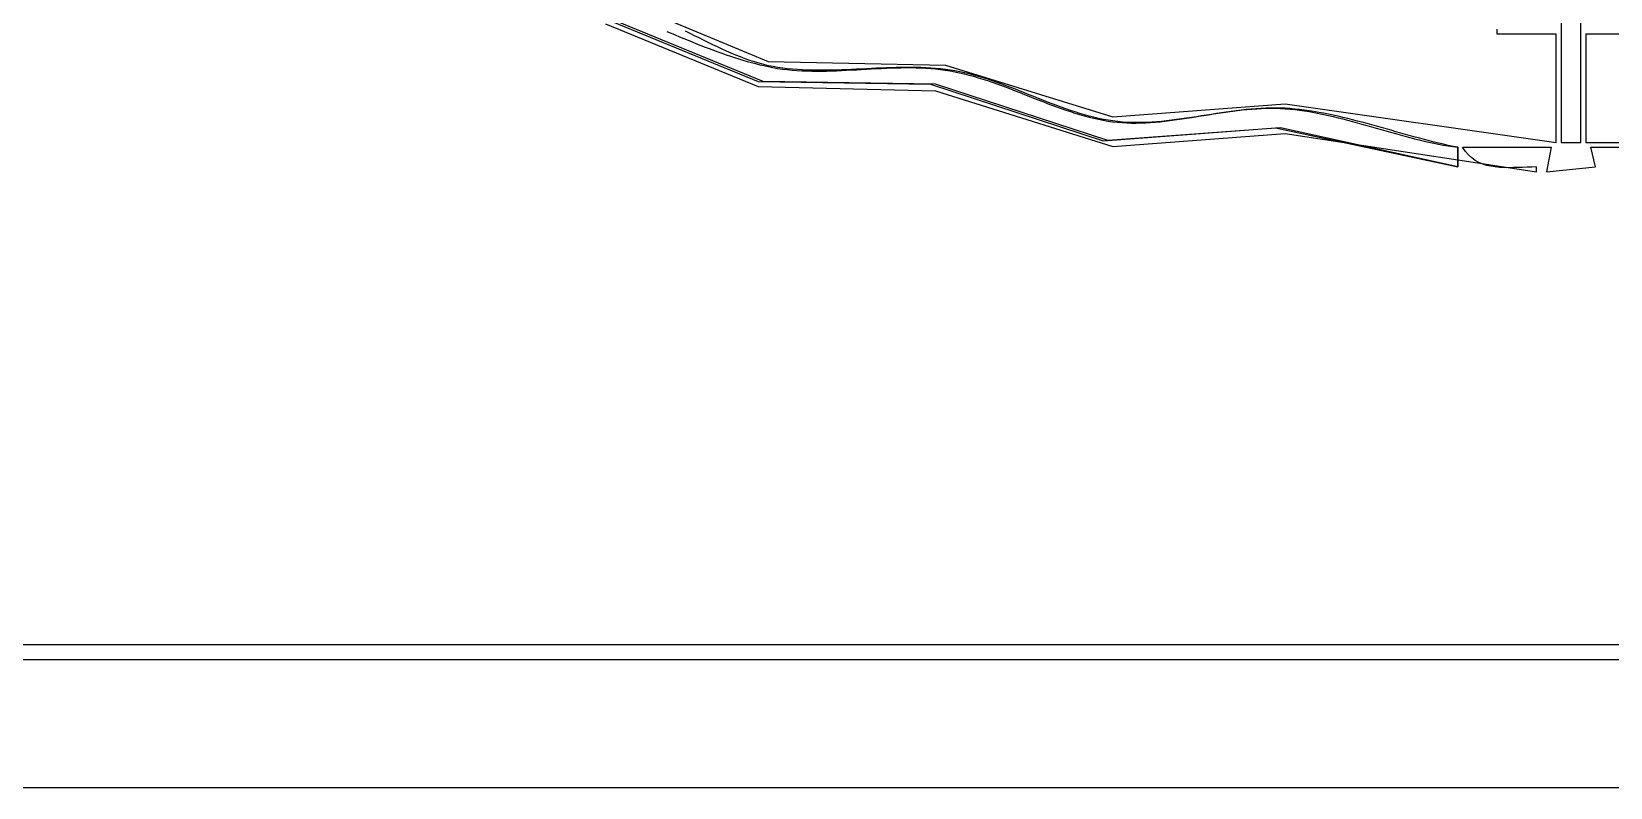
# Model space of a CAD drawing. Header units: metres. Extents: x 0 to 1224, y 0 to 792.
# Drawn here: x 320.5 to 641, y 0 to 153.5 of the extents above; entities that cross this region are included whole.
import ezdxf

# ---------------------------------------------------------------- set-up
doc = ezdxf.new("R2010")
doc.units = ezdxf.units.M

msp = doc.modelspace()

# ---------------------------------------------------------------- linework, layer by layer
for points in [[(0, 792), (0, 0), (1224, 0), (1224, 792), (0, 792)], [(35, 748), (35, 26), (1171, 26), (1171, 748), (35, 748)], [(37, 746), (37, 29), (1169, 29), (1169, 746), (37, 746)], [(631, 196), (631, 131), (635, 131), (635, 196), (631, 196)], [(437, 161.2114), (470, 147.3897), (506, 146.6744), (540, 136.1883), (575, 138.8225), (630, 131), (630, 153), (618, 153), (618, 154)], [(437, 156.0995), (468, 143.3287), (503, 142.7901), (538, 131.3295), (573, 133.9568), (610, 126), (610, 130), (609.0474, 130.1909), (608.0923, 130.394), (607.1348, 130.6085), (606.1751, 130.8333), (605.2133, 131.0676), (604.2494, 131.3104), (603.2836, 131.5607), (602.316, 131.8177), (601.3468, 132.0804), (600.376, 132.3478), (599.4038, 132.6191), (598.4302, 132.8933), (597.4554, 133.1694), (596.4795, 133.4466), (595.5027, 133.7239), (594.525, 134.0003), (593.5465, 134.2749), (592.5675, 134.5469), (591.5879, 134.8152), (590.6079, 135.0789), (589.6276, 135.3371), (588.6472, 135.5889), (587.6667, 135.8333), (586.6863, 136.0693), (585.7061, 136.2962), (584.7261, 136.5128), (583.7466, 136.7183), (582.7676, 136.9118), (581.7893, 137.0923), (580.8117, 137.2589), (579.8351, 137.4106), (578.8594, 137.5465), (577.8848, 137.6657), (576.9114, 137.7673), (575.9394, 137.8502), (574.9689, 137.9137), (574, 137.9567), (573.0173, 137.977), (572.0309, 137.9735), (571.0411, 137.9477), (570.0481, 137.9015), (569.0521, 137.8364), (568.0535, 137.7542), (567.0524, 137.6565), (566.0491, 137.5451), (565.0439, 137.4216), (564.0369, 137.2877), (563.0285, 137.1451), (562.0189, 136.9954), (561.0083, 136.8405), (559.997, 136.6818), (558.9852, 136.5213), (557.9732, 136.3604), (556.9613, 136.201), (555.9495, 136.0446), (554.9383, 135.893), (553.9279, 135.7479), (552.9185, 135.611), (551.9103, 135.4839), (550.9036, 135.3683), (549.8987, 135.2659), (548.8958, 135.1785), (547.8951, 135.1076), (546.8969, 135.055), (545.9014, 135.0224), (544.9089, 135.0114), (543.9197, 135.0237), (542.9339, 135.0611), (541.9519, 135.1251), (540.9738, 135.2176), (540, 135.3402), (539.0293, 135.4915), (538.0633, 135.6679), (537.1019, 135.8679), (536.1446, 136.0898), (535.1912, 136.3323), (534.2415, 136.5938), (533.295, 136.8728), (532.3516, 137.1678), (531.4109, 137.4773), (530.4726, 137.7997), (529.5366, 138.1337), (528.6024, 138.4777), (527.6698, 138.8301), (526.7385, 139.1895), (525.8083, 139.5544), (524.8788, 139.9233), (523.9497, 140.2946), (523.0208, 140.6668), (522.0917, 141.0385), (521.1623, 141.4082), (520.2321, 141.7743), (519.3009, 142.1353), (518.3685, 142.4898), (517.4345, 142.8362), (516.4986, 143.173), (515.5607, 143.4987), (514.6202, 143.8119), (513.6771, 144.1109), (512.731, 144.3944), (511.7816, 144.6607), (510.8286, 144.9085), (509.8717, 145.1361), (508.9107, 145.3421), (507.9453, 145.525), (506.9751, 145.6833), (506, 145.8155), (505.0109, 145.9251), (504.0197, 146.0152), (503.0263, 146.0871), (502.031, 146.142), (501.034, 146.1812), (500.0352, 146.206), (499.035, 146.2176), (498.0334, 146.2174), (497.0306, 146.2066), (496.0268, 146.1864), (495.0221, 146.1582), (494.0165, 146.1232), (493.0104, 146.0827), (492.0038, 146.038), (490.9969, 145.9902), (489.9898, 145.9408), (488.9827, 145.891), (487.9757, 145.842), (486.9689, 145.7952), (485.9626, 145.7517), (484.9568, 145.7129), (483.9518, 145.6801), (482.9476, 145.6545), (481.9444, 145.6373), (480.9423, 145.63), (479.9416, 145.6336), (478.9423, 145.6496), (477.9446, 145.6791), (476.9486, 145.7235), (475.9545, 145.7841), (474.9624, 145.862), (473.9726, 145.9586), (472.985, 146.0751), (472, 146.2129), (471.0542, 146.3735), (470.1076, 146.5683), (469.1604, 146.7951), (468.2128, 147.0519), (467.2652, 147.3367), (466.3179, 147.6475), (465.3711, 147.9822), (464.4252, 148.3388), (463.4804, 148.7153), (462.5371, 149.1097), (461.5954, 149.5198), (460.6558, 149.9438), (459.7184, 150.3794), (458.7837, 150.8248), (457.8518, 151.2779), (456.9231, 151.7367), (455.9978, 152.199), (455.0763, 152.663), (454.1589, 153.1265), (453.2458, 153.5876)], [(437, 155.0995), (468, 142.3287), (504, 141.4823), (540, 130.1327), (575, 132.8264), (626, 125), (626, 126), (625.0615, 125.9889), (624.1169, 125.9614), (623.1698, 125.9255), (622.2235, 125.8896), (621.2815, 125.8619), (620.3473, 125.8507), (619.4243, 125.8641), (618.5159, 125.9105), (617.6258, 125.998), (616.7571, 126.135), (615.9136, 126.3297), (615.0985, 126.5902), (614.3154, 126.925), (613.5677, 127.3422), (612.8588, 127.85), (612.1923, 128.4568), (611.5715, 129.1706), (611, 130), (629, 130), (628, 125), (638, 126), (637, 130), (655, 130)], [(449.4409, 153.5357), (450.3073, 153.1695), (451.1728, 152.8055), (452.0375, 152.4443), (452.9014, 152.0863), (453.7644, 151.7322), (454.6267, 151.3823), (455.488, 151.0371), (456.3486, 150.6973), (457.2083, 150.3632), (458.0671, 150.0355), (458.9251, 149.7145), (459.7823, 149.4008), (460.6385, 149.095), (461.4939, 148.7974), (462.3485, 148.5086), (463.2022, 148.2292), (464.055, 147.9596), (464.9069, 147.7003), (465.758, 147.4518), (466.6082, 147.2147), (467.4574, 146.9894), (468.3058, 146.7764), (469.1533, 146.5763), (470, 146.3896), (470.9683, 146.1977), (471.9414, 146.0318), (472.9191, 145.8905), (473.9011, 145.7724), (474.8871, 145.676), (475.8769, 145.6), (476.8701, 145.5428), (477.8665, 145.5031), (478.8659, 145.4794), (479.868, 145.4703), (480.8724, 145.4743), (481.879, 145.4902), (482.8875, 145.5163), (483.8976, 145.5514), (484.9089, 145.5939), (485.9214, 145.6425), (486.9346, 145.6957), (487.9483, 145.752), (488.9623, 145.8101), (489.9763, 145.8686), (490.99, 145.926), (492.0031, 145.9808), (493.0153, 146.0317), (494.0265, 146.0773), (495.0363, 146.116), (496.0445, 146.1465), (497.0508, 146.1674), (498.0549, 146.1771), (499.0565, 146.1744), (500.0555, 146.1577), (501.0514, 146.1257), (502.0441, 146.0769), (503.0333, 146.0099), (504.0186, 145.9232), (505, 145.8155), (505.9749, 145.6838), (506.9451, 145.5269), (507.9107, 145.3462), (508.8719, 145.1431), (509.8292, 144.9191), (510.7827, 144.6754), (511.7328, 144.4137), (512.6796, 144.1352), (513.6236, 143.8414), (514.5648, 143.5338), (515.5037, 143.2137), (516.4405, 142.8826), (517.3754, 142.5419), (518.3088, 142.193), (519.2409, 141.8374), (520.1719, 141.4764), (521.1023, 141.1115), (522.0321, 140.7441), (522.9618, 140.3757), (523.8915, 140.0076), (524.8216, 139.6413), (525.7523, 139.2781), (526.6839, 138.9196), (527.6166, 138.5672), (528.5508, 138.2222), (529.4867, 137.886), (530.4246, 137.5602), (531.3648, 137.2461), (532.3074, 136.9452), (533.2529, 136.6588), (534.2015, 136.3884), (535.1534, 136.1355), (536.1089, 135.9014), (537.0683, 135.6875), (538.0319, 135.4953), (539, 135.3263), (539.9486, 135.1885), (540.9009, 135.0807), (541.8566, 135.0012), (542.8155, 134.9484), (543.7774, 134.9209), (544.7422, 134.9169), (545.7095, 134.9349), (546.6793, 134.9732), (547.6513, 135.0305), (548.6253, 135.1049), (549.6011, 135.195), (550.5786, 135.2992), (551.5574, 135.4158), (552.5375, 135.5433), (553.5186, 135.6802), (554.5005, 135.8247), (555.483, 135.9754), (556.4659, 136.1306), (557.449, 136.2888), (558.4321, 136.4484), (559.4151, 136.6078), (560.3976, 136.7654), (561.3796, 136.9195), (562.3607, 137.0688), (563.3409, 137.2114), (564.3199, 137.346), (565.2975, 137.4708), (566.2734, 137.5843), (567.2476, 137.6849), (568.2199, 137.771), (569.1899, 137.8411), (570.1575, 137.8935), (571.1225, 137.9267), (572.0847, 137.9391), (573.0439, 137.929), (574, 137.895), (574.9808, 137.8359), (575.9606, 137.7554), (576.9393, 137.6545), (577.9171, 137.5344), (578.8939, 137.396), (579.8698, 137.2406), (580.8448, 137.0693), (581.8191, 136.8831), (582.7927, 136.6831), (583.7657, 136.4705), (584.738, 136.2464), (585.7099, 136.0119), (586.6812, 135.768), (587.6521, 135.516), (588.6227, 135.2568), (589.5929, 134.9917), (590.5629, 134.7216), (591.5327, 134.4478), (592.5024, 134.1713), (593.472, 133.8933), (594.4416, 133.6148), (595.4112, 133.3369), (596.381, 133.0608), (597.3508, 132.7876), (598.3209, 132.5183), (599.2913, 132.2542), (600.262, 131.9962), (601.2331, 131.7454), (602.2047, 131.5031), (603.1767, 131.2703), (604.1493, 131.0482), (605.1225, 130.8377), (606.0964, 130.6401), (607.0711, 130.4564), (608.0465, 130.2877), (609.0228, 130.1352), (610, 130), (610, 126), (574, 133.9606), (539, 131.365), (504, 142.7901), (469, 143.3287), (438, 156.0995)], [(648, 153), (636, 153), (636, 131), (660, 131)]]:
    msp.add_lwpolyline(points)

doc.saveas('drawing.dxf')
